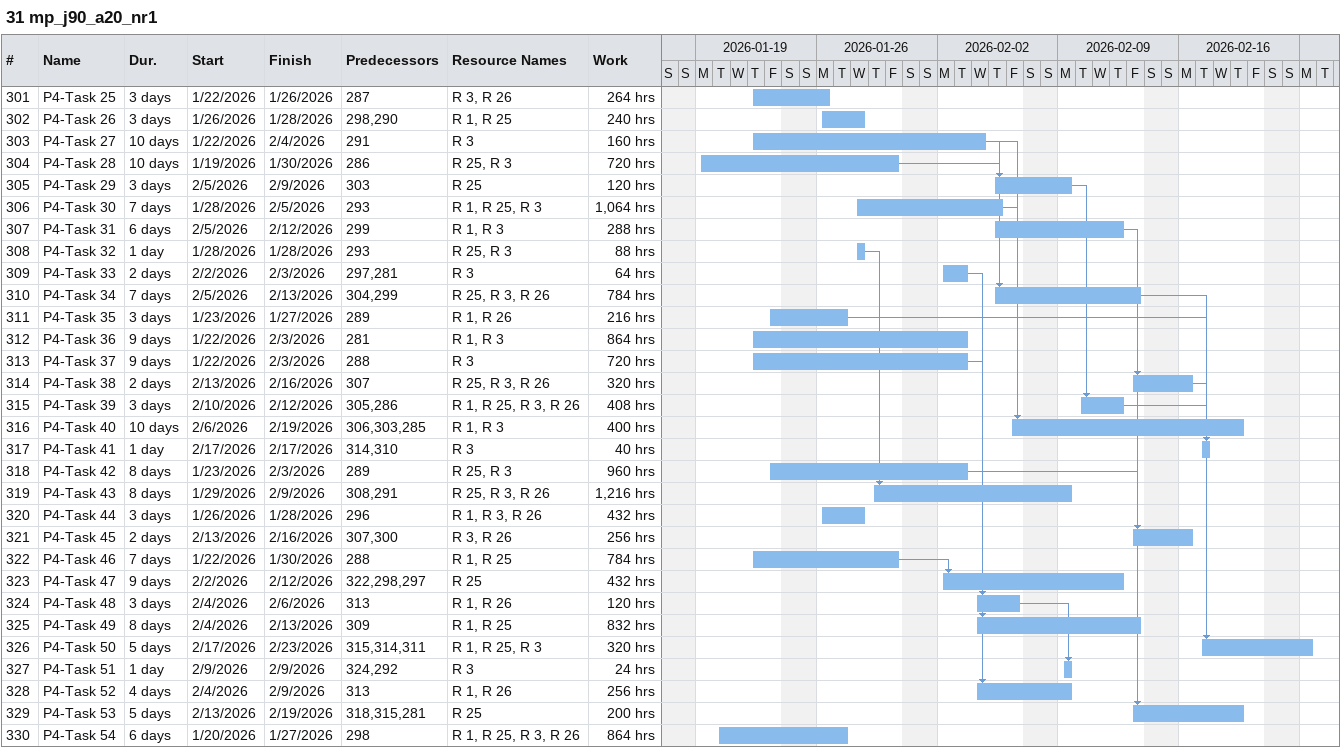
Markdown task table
31 mp_j90_a20_nr1

| ID | Task | Duration | Start | Finish | Predecessors | Resources | Work (h) |
|---|---|---|---|---|---|---|---|
| 301 | P4-Task 25 | 3d | 2026-01-22 | 2026-01-26 | 287 | R 3, R 26 | 264 |
| 302 | P4-Task 26 | 3d | 2026-01-26 | 2026-01-28 | 298, 290 | R 1, R 25 | 240 |
| 303 | P4-Task 27 | 10d | 2026-01-22 | 2026-02-04 | 291 | R 3 | 160 |
| 304 | P4-Task 28 | 10d | 2026-01-19 | 2026-01-30 | 286 | R 25, R 3 | 720 |
| 305 | P4-Task 29 | 3d | 2026-02-05 | 2026-02-09 | 303 | R 25 | 120 |
| 306 | P4-Task 30 | 7d | 2026-01-28 | 2026-02-05 | 293 | R 1, R 25, R 3 | 1064 |
| 307 | P4-Task 31 | 6d | 2026-02-05 | 2026-02-12 | 299 | R 1, R 3 | 288 |
| 308 | P4-Task 32 | 1d | 2026-01-28 | 2026-01-28 | 293 | R 25, R 3 | 88 |
| 309 | P4-Task 33 | 2d | 2026-02-02 | 2026-02-03 | 297, 281 | R 3 | 64 |
| 310 | P4-Task 34 | 7d | 2026-02-05 | 2026-02-13 | 304, 299 | R 25, R 3, R 26 | 784 |
| 311 | P4-Task 35 | 3d | 2026-01-23 | 2026-01-27 | 289 | R 1, R 26 | 216 |
| 312 | P4-Task 36 | 9d | 2026-01-22 | 2026-02-03 | 281 | R 1, R 3 | 864 |
| 313 | P4-Task 37 | 9d | 2026-01-22 | 2026-02-03 | 288 | R 3 | 720 |
| 314 | P4-Task 38 | 2d | 2026-02-13 | 2026-02-16 | 307 | R 25, R 3, R 26 | 320 |
| 315 | P4-Task 39 | 3d | 2026-02-10 | 2026-02-12 | 305, 286 | R 1, R 25, R 3, R 26 | 408 |
| 316 | P4-Task 40 | 10d | 2026-02-06 | 2026-02-19 | 306, 303, 285 | R 1, R 3 | 400 |
| 317 | P4-Task 41 | 1d | 2026-02-17 | 2026-02-17 | 314, 310 | R 3 | 40 |
| 318 | P4-Task 42 | 8d | 2026-01-23 | 2026-02-03 | 289 | R 25, R 3 | 960 |
| 319 | P4-Task 43 | 8d | 2026-01-29 | 2026-02-09 | 308, 291 | R 25, R 3, R 26 | 1216 |
| 320 | P4-Task 44 | 3d | 2026-01-26 | 2026-01-28 | 296 | R 1, R 3, R 26 | 432 |
| 321 | P4-Task 45 | 2d | 2026-02-13 | 2026-02-16 | 307, 300 | R 3, R 26 | 256 |
| 322 | P4-Task 46 | 7d | 2026-01-22 | 2026-01-30 | 288 | R 1, R 25 | 784 |
| 323 | P4-Task 47 | 9d | 2026-02-02 | 2026-02-12 | 322, 298, 297 | R 25 | 432 |
| 324 | P4-Task 48 | 3d | 2026-02-04 | 2026-02-06 | 313 | R 1, R 26 | 120 |
| 325 | P4-Task 49 | 8d | 2026-02-04 | 2026-02-13 | 309 | R 1, R 25 | 832 |
| 326 | P4-Task 50 | 5d | 2026-02-17 | 2026-02-23 | 315, 314, 311 | R 1, R 25, R 3 | 320 |
| 327 | P4-Task 51 | 1d | 2026-02-09 | 2026-02-09 | 324, 292 | R 3 | 24 |
| 328 | P4-Task 52 | 4d | 2026-02-04 | 2026-02-09 | 313 | R 1, R 26 | 256 |
| 329 | P4-Task 53 | 5d | 2026-02-13 | 2026-02-19 | 318, 315, 281 | R 25 | 200 |
| 330 | P4-Task 54 | 6d | 2026-01-20 | 2026-01-27 | 298 | R 1, R 25, R 3, R 26 | 864 |
